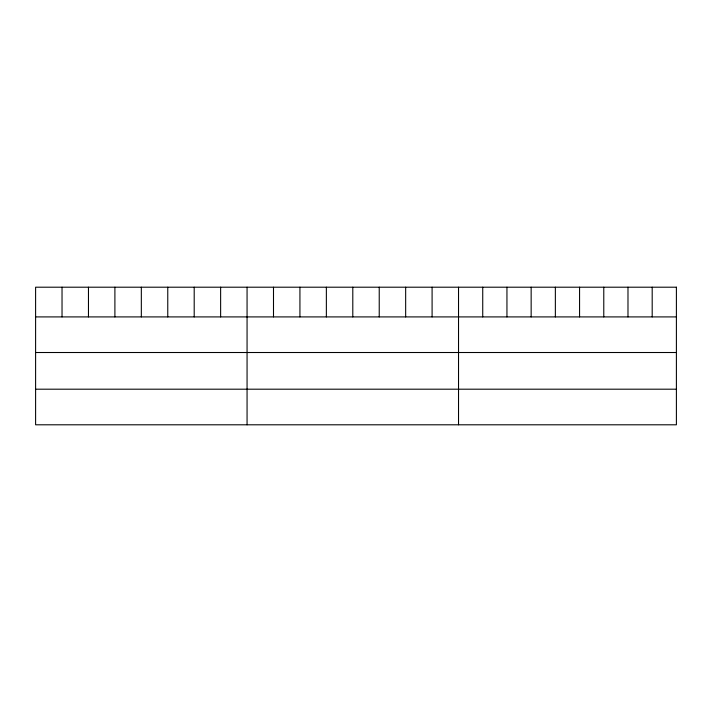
<?xml version="1.0" encoding="UTF-8"?>
<svg xmlns="http://www.w3.org/2000/svg" width="712" height="712" viewBox="0 0 712 712"><rect width="100%" height="100%" fill="white"/><g stroke="black" fill="none" stroke-linecap="round" stroke-linejoin="round"><path stroke-width="1.07" d="M35.6 316.911L676.4 316.911M35.6 352.511L676.4 352.511M35.6 389.197L676.4 389.197M652.192 287.203L652.192 316.911M627.984 287.203L627.984 316.911M603.776 287.203L603.776 316.911M579.568 287.203L579.568 316.911M555.36 287.203L555.36 316.911M531.152 287.203L531.152 316.911M506.944 287.203L506.944 316.911M482.736 287.203L482.736 316.911M458.528 287.203L458.528 424.797M432.095 287.203L432.095 316.911M405.662 287.203L405.662 316.911M379.229 287.203L379.229 316.911M352.796 287.203L352.796 316.911M326.363 287.203L326.363 316.911M299.93 287.203L299.93 316.911M273.497 287.203L273.497 316.911M247.064 287.203L247.064 424.797M220.631 287.203L220.631 316.911M194.198 287.203L194.198 316.911M167.765 287.203L167.765 316.911M141.332 287.203L141.332 316.911M114.899 287.203L114.899 316.911M88.466 287.203L88.466 316.911M62.033 287.203L62.033 316.911M676.4 287.203L35.6 287.203L35.6 424.797L676.4 424.797L676.4 287.203"/></g></svg>
